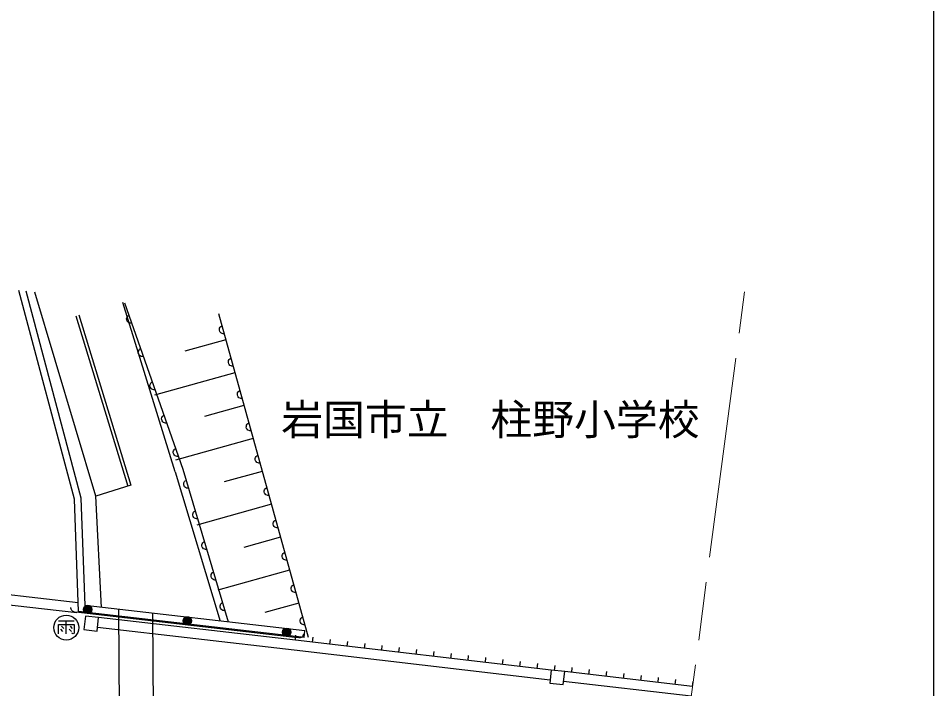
# Model space of a CAD drawing. Units: millimetres, scale not verified. Extents: x 40165 to 680165, y 20546 to 380546.
# Drawn here: x 524451 to 579165, y 292927 to 333005 of the extents above; entities that cross this region are included whole.
import ezdxf
from ezdxf.enums import TextEntityAlignment as Align

# ---------------------------------------------------------------- set-up
doc = ezdxf.new("R2010")
doc.units = ezdxf.units.MM
doc.header["$LTSCALE"] = 1000
doc.linetypes.add('CHAIN', pattern=[18.5, 12, -1.5, 3.5, -1.5])
for name, color, linetype, lineweight in [('M-BGD', 7, 'Continuous', 25), ('M-BMK', 2, 'CHAIN', 13), ('M-STR-STR1', 1, 'Continuous', 25), ('M-TTL-BAND', 7, 'Continuous', 25)]:
    doc.layers.add(name, color=color, linetype=linetype, lineweight=lineweight)
doc.styles.add('ＭＳ ゴシック', font='')
doc.styles.get('ＭＳ ゴシック').set_extended_font_data('MS Gothic')

msp = doc.modelspace()

# ---------------------------------------------------------------- linework, layer by layer
at = {"layer": 'M-BGD'}
for p, q in [((527801, 304260), (524485, 316736)), ((528199, 304320), (524912, 316687)), ((529084, 304428), (525435, 316626)), ((533828, 305882), (530693, 316014)), ((530790, 316003), (534275, 306057)), ((527884, 315226), (530990, 305036)), ((528075, 315284), (531181, 305094)), ((530935, 315099), (530971, 315163)), ((530971, 315163), (531007, 315208)), ((531007, 315208), (531055, 315245)), ((536411, 315350), (541782, 296009)), ((530925, 315037), (530935, 315099)), ((530928, 314976), (530925, 315037)), ((530954, 314903), (530928, 314976)), ((530990, 314853), (530954, 314903)), ((531036, 314811), (530990, 314853)), ((531104, 314785), (531036, 314811)), ((531160, 314773), (531104, 314785)), ((531221, 314773), (531160, 314773)), ((536563, 314590), (536613, 314623)), ((536468, 314364), (536470, 314425)), ((536489, 314289), (536468, 314364)), ((536470, 314425), (536484, 314486)), ((536484, 314486), (536524, 314548)), ((536522, 314237), (536489, 314289)), ((536565, 314192), (536522, 314237)), ((536524, 314548), (536563, 314590)), ((536631, 314161), (536565, 314192)), ((536686, 314146), (536631, 314161)), ((536747, 314142), (536686, 314146)), ((536846, 313784), (534400, 313105)), ((531622, 313048), (531633, 313110)), ((531625, 312987), (531622, 313048)), ((531651, 312914), (531625, 312987)), ((531633, 313110), (531668, 313174)), ((531668, 313174), (531704, 313218)), ((531704, 313218), (531752, 313255)), ((531687, 312864), (531651, 312914)), ((531733, 312822), (531687, 312864)), ((531801, 312795), (531733, 312822)), ((531857, 312783), (531801, 312795)), ((531918, 312783), (531857, 312783)), ((537005, 312430), (537007, 312491)), ((537026, 312355), (537005, 312430)), ((537007, 312491), (537021, 312552)), ((537021, 312552), (537061, 312614)), ((537061, 312614), (537100, 312656)), ((537100, 312656), (537150, 312689)), ((537059, 312303), (537026, 312355)), ((537102, 312258), (537059, 312303)), ((537168, 312227), (537102, 312258)), ((537223, 312212), (537168, 312227)), ((537284, 312208), (537223, 312212)), ((537392, 311817), (532585, 310483)), ((532320, 311059), (532330, 311121)), ((532322, 310997), (532320, 311059)), ((532348, 310924), (532322, 310997)), ((532330, 311121), (532365, 311185)), ((532384, 310875), (532348, 310924)), ((532365, 311185), (532402, 311229)), ((532431, 310833), (532384, 310875)), ((532402, 311229), (532450, 311266)), ((532498, 310806), (532431, 310833)), ((532554, 310794), (532498, 310806)), ((532615, 310794), (532554, 310794)), ((537543, 310496), (537544, 310557)), ((537563, 310421), (537543, 310496)), ((537544, 310557), (537558, 310618)), ((537558, 310618), (537598, 310680)), ((537596, 310369), (537563, 310421)), ((537639, 310324), (537596, 310369)), ((537598, 310680), (537637, 310722)), ((537637, 310722), (537687, 310755)), ((537705, 310293), (537639, 310324)), ((537760, 310278), (537705, 310293)), ((537821, 310274), (537760, 310278)), ((537938, 309851), (535578, 309195)), ((533027, 309131), (533063, 309195)), ((533063, 309195), (533099, 309240)), ((533099, 309240), (533147, 309277)), ((533017, 309069), (533027, 309131)), ((533020, 309008), (533017, 309069)), ((533045, 308935), (533020, 309008)), ((533081, 308885), (533045, 308935)), ((533128, 308843), (533081, 308885)), ((533195, 308817), (533128, 308843)), ((533251, 308805), (533195, 308817)), ((533312, 308805), (533251, 308805)), ((538080, 308562), (538081, 308623)), ((538081, 308623), (538095, 308684)), ((538095, 308684), (538135, 308746)), ((538135, 308746), (538174, 308788)), ((538174, 308788), (538224, 308821)), ((538100, 308487), (538080, 308562)), ((538133, 308435), (538100, 308487)), ((538177, 308390), (538133, 308435)), ((538242, 308359), (538177, 308390)), ((538297, 308344), (538242, 308359)), ((538358, 308340), (538297, 308344)), ((538485, 307884), (533849, 306597)), ((533714, 307080), (533724, 307142)), ((533717, 307019), (533714, 307080)), ((533742, 306946), (533717, 307019)), ((533724, 307142), (533760, 307206)), ((533778, 306896), (533742, 306946)), ((533760, 307206), (533796, 307250)), ((533796, 307250), (533844, 307287)), ((533825, 306854), (533778, 306896)), ((533892, 306827), (533825, 306854)), ((533948, 306815), (533892, 306827)), ((534009, 306815), (533948, 306815)), ((538617, 306628), (538618, 306689)), ((538637, 306553), (538617, 306628)), ((538618, 306689), (538632, 306750)), ((538632, 306750), (538672, 306812)), ((538670, 306501), (538637, 306553)), ((538714, 306456), (538670, 306501)), ((538672, 306812), (538711, 306854)), ((538711, 306854), (538761, 306887)), ((538779, 306425), (538714, 306456)), ((538834, 306410), (538779, 306425)), ((538895, 306406), (538834, 306410)), ((533828, 305882), (536511, 296974)), ((534275, 306057), (536997, 296919)), ((539031, 305917), (536756, 305286)), ((534349, 305243), (534388, 305305)), ((534388, 305305), (534426, 305348)), ((534426, 305348), (534476, 305382)), ((531181, 305094), (529084, 304428)), ((534336, 305182), (534349, 305243)), ((534336, 305120), (534336, 305182)), ((534358, 305046), (534336, 305120)), ((534392, 304995), (534358, 305046)), ((534436, 304951), (534392, 304995)), ((534502, 304921), (534436, 304951)), ((534558, 304906), (534502, 304921)), ((534619, 304903), (534558, 304906)), ((539155, 304755), (539169, 304816)), ((539169, 304816), (539209, 304878)), ((539209, 304878), (539248, 304920)), ((539248, 304920), (539298, 304953)), ((528056, 297540), (527801, 304260)), ((528443, 297898), (528199, 304320)), ((529416, 297787), (529084, 304428)), ((539154, 304694), (539155, 304755)), ((539174, 304619), (539154, 304694)), ((539207, 304567), (539174, 304619)), ((539251, 304522), (539207, 304567)), ((539316, 304491), (539251, 304522)), ((539371, 304476), (539316, 304491)), ((539432, 304472), (539371, 304476)), ((539577, 303951), (535113, 302711)), ((528027, 298061), (479665, 303594)), ((534881, 303354), (534894, 303415)), ((534881, 303293), (534881, 303354)), ((534903, 303218), (534881, 303293)), ((534894, 303415), (534932, 303478)), ((534936, 303167), (534903, 303218)), ((534932, 303478), (534971, 303520)), ((534981, 303123), (534936, 303167)), ((534971, 303520), (535020, 303555)), ((535047, 303093), (534981, 303123)), ((527959, 297465), (479596, 302998)), ((535102, 303078), (535047, 303093)), ((535163, 303076), (535102, 303078)), ((539691, 302760), (539692, 302821)), ((539712, 302685), (539691, 302760)), ((539692, 302821), (539706, 302882)), ((539706, 302882), (539746, 302944)), ((539744, 302633), (539712, 302685)), ((539788, 302588), (539744, 302633)), ((539746, 302944), (539785, 302986)), ((539785, 302986), (539835, 303019)), ((539853, 302557), (539788, 302588)), ((539908, 302542), (539853, 302557)), ((539969, 302538), (539908, 302542)), ((535425, 301527), (535438, 301588)), ((535425, 301465), (535425, 301527)), ((535438, 301588), (535477, 301650)), ((535477, 301650), (535515, 301693)), ((535515, 301693), (535565, 301727)), ((540123, 301984), (537934, 301376)), ((535447, 301391), (535425, 301465)), ((535481, 301340), (535447, 301391)), ((535525, 301295), (535481, 301340)), ((535591, 301266), (535525, 301295)), ((535647, 301251), (535591, 301266)), ((535707, 301248), (535647, 301251)), ((540229, 300887), (540243, 300948)), ((540243, 300948), (540283, 301010)), ((540283, 301010), (540322, 301052)), ((540322, 301052), (540372, 301085)), ((540228, 300826), (540229, 300887)), ((540249, 300751), (540228, 300826)), ((540281, 300699), (540249, 300751)), ((540325, 300654), (540281, 300699)), ((540390, 300623), (540325, 300654)), ((540445, 300607), (540390, 300623)), ((540506, 300604), (540445, 300607)), ((536021, 299823), (536059, 299865)), ((536059, 299865), (536109, 299900)), ((540669, 300017), (536377, 298825)), ((535969, 299699), (535982, 299760)), ((535969, 299638), (535969, 299699)), ((535992, 299563), (535969, 299638)), ((535982, 299760), (536021, 299823)), ((536025, 299512), (535992, 299563)), ((536070, 299468), (536025, 299512)), ((536136, 299438), (536070, 299468)), ((536191, 299423), (536136, 299438)), ((536252, 299421), (536191, 299423)), ((540765, 298892), (540766, 298953)), ((540786, 298817), (540765, 298892)), ((540766, 298953), (540780, 299014)), ((540780, 299014), (540820, 299076)), ((540818, 298765), (540786, 298817)), ((540862, 298720), (540818, 298765)), ((540820, 299076), (540859, 299118)), ((540859, 299118), (540910, 299151)), ((540928, 298689), (540862, 298720)), ((540983, 298673), (540928, 298689)), ((541043, 298670), (540983, 298673)), ((527598, 297740), (527599, 297783)), ((527605, 297688), (527598, 297740)), ((527624, 297643), (527605, 297688)), ((541575, 296395), (528443, 297898)), ((536514, 297871), (536527, 297933)), ((536514, 297810), (536514, 297871)), ((536536, 297736), (536514, 297810)), ((536527, 297933), (536566, 297995)), ((536570, 297685), (536536, 297736)), ((536566, 297995), (536604, 298038)), ((536614, 297640), (536570, 297685)), ((536604, 298038), (536654, 298072)), ((541215, 298050), (539187, 297487)), ((527651, 297598), (527624, 297643)), ((527685, 297564), (527651, 297598)), ((527727, 297534), (527685, 297564)), ((527770, 297516), (527727, 297534)), ((527819, 297506), (527770, 297516)), ((528068, 297477), (527819, 297506)), ((541529, 295997), (528056, 297540)), ((528564, 297420), (528068, 297477)), ((528458, 297270), (528365, 296466)), ((529253, 297178), (528458, 297270)), ((540471, 296053), (528564, 297420)), ((529161, 296374), (529253, 297178)), ((541011, 295820), (529253, 297178)), ((536680, 297611), (536614, 297640)), ((536736, 297596), (536680, 297611)), ((536796, 297593), (536736, 297596)), ((541317, 297080), (541357, 297142)), ((541357, 297142), (541396, 297184)), ((541396, 297184), (541447, 297217)), ((526850, 296994), (527784, 296994)), ((526850, 296214), (526850, 296765)), ((526850, 296765), (527788, 296765)), ((527034, 296664), (527169, 296522)), ((527319, 296203), (527319, 296994)), ((527544, 296664), (527664, 296525)), ((527788, 296765), (527788, 296252)), ((540942, 295224), (529185, 296582)), ((541302, 296958), (541303, 297019)), ((541323, 296883), (541302, 296958)), ((541303, 297019), (541317, 297080)), ((541355, 296831), (541323, 296883)), ((541399, 296786), (541355, 296831)), ((541465, 296755), (541399, 296786)), ((541520, 296739), (541465, 296755)), ((541580, 296736), (541520, 296739)), ((526963, 296484), (527098, 296342)), ((527492, 296484), (527623, 296345)), ((527732, 296203), (527645, 296255)), ((527769, 296222), (527732, 296203)), ((527788, 296252), (527769, 296222)), ((528365, 296466), (529161, 296374)), ((540967, 295996), (540471, 296053)), ((541011, 295820), (541046, 296118)), ((541396, 296017), (541353, 295989)), ((541429, 296046), (541396, 296017)), ((541462, 296093), (541429, 296046)), ((541482, 296142), (541462, 296093)), ((541493, 296187), (541482, 296142)), ((541529, 295997), (541575, 296395)), ((541216, 295967), (540967, 295996)), ((556309, 294043), (541011, 295820)), ((556309, 294043), (541011, 295820)), ((541260, 295966), (541216, 295967)), ((541304, 295972), (541260, 295966)), ((541353, 295989), (541304, 295972)), ((542043, 295700), (542078, 295998)), ((543075, 295580), (543110, 295878)), ((544108, 295460), (544142, 295758)), ((545140, 295340), (545175, 295638)), ((546172, 295221), (546207, 295519)), ((556240, 293447), (540942, 295224)), ((547205, 295101), (547239, 295399)), ((548237, 294981), (548272, 295279)), ((549269, 294861), (549304, 295159)), ((550301, 294741), (550336, 295039)), ((551334, 294621), (551368, 294919)), ((552366, 294501), (552401, 294799)), ((553398, 294381), (553433, 294679)), ((554431, 294261), (554465, 294559)), ((555463, 294141), (555498, 294439)), ((556309, 294043), (556219, 293267)), ((557114, 293949), (556309, 294043)), ((557114, 293949), (556309, 294043)), ((556495, 294021), (556530, 294319)), ((557024, 293173), (557114, 293949)), ((564754, 293067), (557114, 293949)), ((564754, 293067), (557114, 293949)), ((557528, 293902), (557562, 294200)), ((558560, 293782), (558594, 294080)), ((559592, 293663), (559627, 293961)), ((560625, 293544), (560659, 293842)), ((564676, 292472), (557045, 293353)), ((561657, 293424), (561691, 293723)), ((562689, 293305), (562724, 293603)), ((563722, 293186), (563756, 293484)), ((564754, 293067), (564789, 293365)), ((556219, 293267), (557024, 293173))]:
    msp.add_line(p, q, dxfattribs=at)
for centre, radius in [((528593, 297667), 249), ((528593, 297667), 220), ((528593, 297667), 191), ((528593, 297667), 161), ((528593, 297667), 132), ((528593, 297667), 97.5), ((528593, 297667), 67.5), ((528593, 297667), 38.7), ((528593, 297667), 7.5), ((527319, 296578), 746), ((534546, 296984), 249), ((534546, 296984), 220), ((534546, 296984), 191), ((534546, 296984), 161), ((534546, 296984), 132), ((534546, 296984), 97.5), ((534546, 296984), 67.5), ((534546, 296984), 38.7), ((534546, 296984), 7.5), ((540499, 296300), 249), ((540499, 296300), 220), ((540499, 296300), 191), ((540499, 296300), 161), ((540499, 296300), 132), ((540499, 296300), 97.5), ((540499, 296300), 67.5), ((540499, 296300), 38.7), ((540499, 296300), 7.5)]:
    msp.add_circle(centre, radius, dxfattribs=at)
at = {"layer": 'M-BMK'}
msp.add_line((563358, 282447), (567856, 316652), dxfattribs=at)
at = {"layer": 'M-STR-STR1'}
for p, q in [((530597, 280696), (530460, 297667)), ((532467, 297438), (532623, 280431))]:
    msp.add_line(p, q, dxfattribs=at)
at = {"layer": 'M-TTL-BAND'}
msp.add_line((579165, 20546), (579165, 370546), dxfattribs=at)

# ---------------------------------------------------------------- texts
at = {"layer": 'M-BGD', "style": 'ＭＳ ゴシック'}
msp.add_text('岩国市立\u3000柱野小学校', height=1833, dxfattribs=at).set_placement((540166, 307552), align=Align.BOTTOM_LEFT)

doc.saveas('drawing.dxf')
